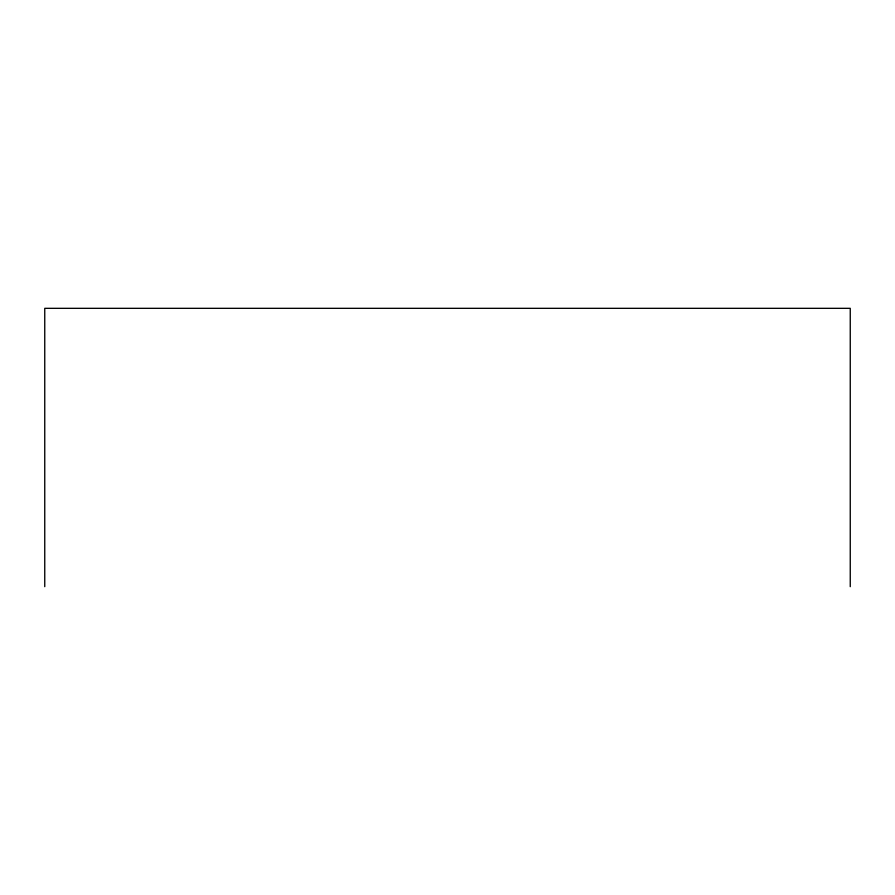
<?xml version="1.0" encoding="UTF-8"?>
<svg xmlns="http://www.w3.org/2000/svg" width="895" height="895" viewBox="0 0 895 895"><rect width="100%" height="100%" fill="white"/><g stroke="black" fill="none" stroke-linecap="round" stroke-linejoin="round"><path stroke-width="1.34" d="M850.25 586.672L850.25 308.327L44.75 308.327L44.75 586.672"/></g></svg>
